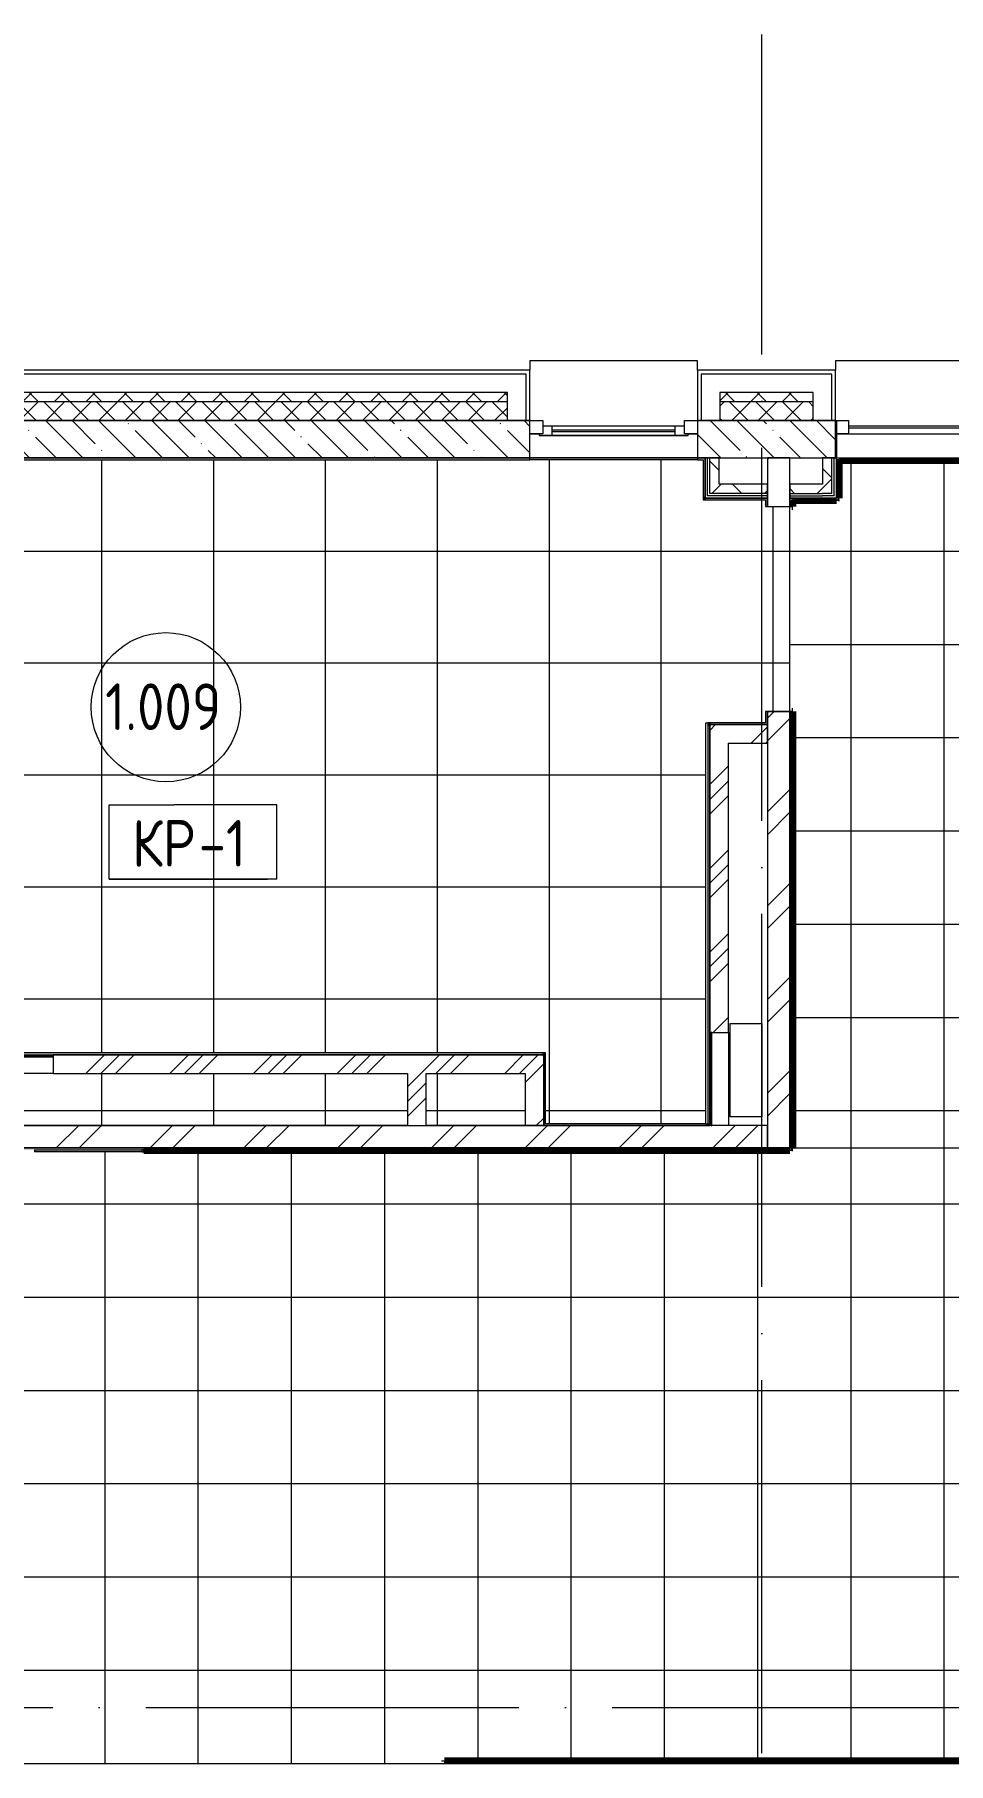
# Model space of a CAD drawing. Header units: millimetres. Extents: x -4370 to 196781, y -4577 to 61202.
# Drawn here: x 18350 to 23250, y 51375 to 60645 of the extents above; entities that cross this region are included whole.
import ezdxf

# ---------------------------------------------------------------- set-up
doc = ezdxf.new("R2010")
doc.units = ezdxf.units.MM
doc.linetypes.add('ADSK_Линия сетки', pattern=[2500, 2000, -250, 0, -250])
for name, color, linetype, lineweight in [('A-AREA-____-IDEN', 2, 'Continuous', 20), ('A-FLOR-____-IDEN', 11, 'Continuous', 20), ('A-FLOR-____-OTLN', 192, 'Continuous', 9), ('A-FLOR-____-PATT', 8, 'Continuous', 9), ('A-GENM-____-MCUT', 13, 'Continuous', 9), ('A-GENM-____-OTLN', 13, 'Continuous', 9), ('A-GLAZ-____-MCUT', 151, 'Continuous', 9), ('A-GLAZ-____-OTLN', 151, 'Continuous', 9), ('A-WALL-____-MCUT', 113, 'Continuous', 9), ('A-WALL-____-PATT', 111, 'Continuous', 9), ('A-WALL-FNSH-MCUT', 113, 'Continuous', 9), ('I-WALL-____-OTLN', 2, 'Continuous', 9), ('S-COLS-____-MCUT', 52, 'Continuous', 9), ('S-COLS-____-OTLN', 52, 'Continuous', 9), ('S-GRID-____-OTLN', 1, 'Continuous', 9)]:
    doc.layers.add(name, color=color, linetype=linetype, lineweight=lineweight)
doc.styles.add('GOST Common_1', font='GOST_Common.ttf', dxfattribs={"width": 0.9, "height": 250})
pattern_1 = [(45, (0, 0), (-224.5064, 224.5064), []), (45, (79.38, 0), (0, 449.0128), []), (45, (-79.38, 0), (0, 449.0128), [])]
pattern_2 = [(45, (0, 0), (-251.4472, 251.4472), []), (45, (0, 381), (-251.4472, 251.4472), [])]
pattern_3 = [(45, (0, 0), (-141.42136, 141.42136), []), (135, (0, 0), (-141.42136, -141.42136), [])]

# ---------------------------------------------------------------- blocks, each defined once
blk = doc.blocks.new('Окно_СКБ_1Ст1 - 120_Окно_СКБ_1Ст_900_ОК3л-29018700-О_АИ_ПП_0_000_Целиком')
at = {"layer": 'A-GLAZ-____-MCUT', "color": 90}
for p, q in [((-450, -195), (-450, -125)), ((-450, -125), (-380, -125)), ((-380, -125), (-380, -195)), ((380, -155), (-380, -155)), ((-380, -155), (-380, -195)), ((-330, -205), (-330, -155)), ((330, -205), (330, -155)), ((380, -195), (380, -125)), ((380, -125), (450, -125)), ((380, -195), (380, -155)), ((450, -125), (450, -195)), ((-380, -195), (-450, -195)), ((-380, -195), (-400, -195)), ((-400, -195), (-400, -205)), ((-400, -205), (400, -205)), ((400, -205), (-400, -205)), ((450, -195), (380, -195)), ((400, -195), (380, -195)), ((400, -205), (400, -195))]:
    blk.add_line(p, q, dxfattribs=at)
at = {"layer": 'A-GLAZ-____-MCUT', "color": 10, "lineweight": 5}
for p, q in [((-330, -175), (330, -175)), ((330, -185), (-330, -185))]:
    blk.add_line(p, q, dxfattribs=at)
at = {"layer": 'A-GLAZ-____-OTLN', "color": 10, "lineweight": 5}
for p, q in [((-450, -195), (-400, -195)), ((400, -195), (450, -195))]:
    blk.add_line(p, q, dxfattribs=at)
blk = doc.blocks.new('Окно_СКБ_1Ст1 - 120_Окно_СКБ_1Ст_1250_ОКп14_E30-37619683-О_АИ_ПП_0_000_Целиком')
at = {"layer": 'A-GLAZ-____-MCUT', "color": 90}
for p, q in [((-625, -195), (-625, -125)), ((-625, -125), (-555, -125)), ((-555, -125), (-555, -195)), ((555, -195), (555, -125)), ((555, -125), (625, -125)), ((625, -125), (625, -195)), ((-555, -195), (-625, -195)), ((625, -195), (555, -195))]:
    blk.add_line(p, q, dxfattribs=at)
at = {"layer": 'A-GLAZ-____-MCUT', "color": 10, "lineweight": 5}
for p, q in [((555, -155), (-555, -155)), ((555, -165), (-555, -165))]:
    blk.add_line(p, q, dxfattribs=at)
at = {"layer": 'A-GLAZ-____-OTLN', "color": 10, "lineweight": 5}
blk.add_line((-625, -195), (625, -195), dxfattribs=at)
blk = doc.blocks.new('WNW_Отлив1 - Отлив_металлический 2-28596055-О_АИ_ПП_0_000_Целиком')
at = {"layer": 'A-GLAZ-____-OTLN', "color": 10, "lineweight": 5}
for p, q in [((450, 320), (-450, 320)), ((-450, 320), (-450, 270)), ((450, 270), (450, 320))]:
    blk.add_line(p, q, dxfattribs=at)
blk = doc.blocks.new('WNW_Отлив1 - Отлив_металлический 2-28598996-О_АИ_ПП_0_000_Целиком')
at = {"layer": 'A-GLAZ-____-OTLN', "color": 10, "lineweight": 5}
for p, q in [((625, 320), (-625, 320)), ((-625, 320), (-625, 270)), ((625, 270), (625, 320))]:
    blk.add_line(p, q, dxfattribs=at)
blk = doc.blocks.new('ASML_АР_Отделка Люка - ВО Отделка люков_Грунтовка 0_Шпатлевка 0_Окраска 0_0-42722003-О_АИ_ПП_0_000_Целиком')
at = {"layer": 'A-GENM-____-MCUT', "color": 130, "lineweight": 25}
for p, q in [((250, 3), (-250, 3)), ((-250, 3), (-250, 0)), ((250, 0), (250, 3)), ((-250, 0), (250, 0))]:
    blk.add_line(p, q, dxfattribs=at)
blk = doc.blocks.new('0083_СОШ675_АР_R22_rvt-1-О_АИ_ПП_0_000_Целиком')
at = {"layer": 'A-WALL-____-PATT', "lineweight": 5}
h = blk.add_hatch(dxfattribs=at)
h.set_pattern_fill('FP_1', color=10, style=0, pattern_type=2)
h.set_pattern_definition([(135, (0, 0), (-84.85281, -84.85281), []), (225, (0, 0), (84.85281, -84.85281), [])])
h.paths.add_polyline_path([(69058, 58675), (69260, 58675), (69260, 58725), (63140.2, 58725), (63140.2, 58675), (67816.1, 58675)])
h.paths.add_polyline_path([(61700.2, 58675), (61700.2, 58725), (61290, 58725), (61290, 58675), (61606.6, 58675)])
h.paths.add_polyline_path([(60150, 58675), (60150, 58725), (52970, 58725), (52970, 58675), (59122.8, 58675)])
h.paths.add_polyline_path([(51480, 58675), (51480, 58725), (51070, 58725), (51070, 58675)])
h.paths.add_polyline_path([(49808.6, 58675), (49930, 58675), (49930, 58725), (48670, 58725), (48670, 58675), (49187.7, 58675)])
h.paths.add_polyline_path([(45630, 58675), (45630, 58725), (44320.2, 58725), (44320.2, 58675), (45462, 58675)])
h.paths.add_polyline_path([(41115.3, 58675), (41280.2, 58675), (41280.2, 58725), (39970, 58725), (39970, 58675), (40494.4, 58675)])
h.paths.add_polyline_path([(35620, 58675), (36930, 58675), (36930, 58725), (35620, 58725)])
h.paths.add_polyline_path([(38070, 58675), (38480, 58675), (38480, 58725), (38070, 58725)])
h.paths.add_polyline_path([(32580, 58675), (32580, 58725), (31270, 58725), (31270, 58675), (31801.1, 58675)])
h.paths.add_polyline_path([(28230, 58675), (28230, 58725), (24015, 58725), (24015, 58675), (28075.4, 58675)])
h.paths.add_polyline_path([(22525, 58675), (22525, 58725), (22025, 58725), (22025, 58675), (22486.8, 58675)])
h.paths.add_polyline_path([(20885, 58675), (20885, 58725), (13340, 58725), (13340, 58675), (19382.1, 58675)])
h = blk.add_hatch(dxfattribs=at)
h.set_pattern_fill('FP_6', color=10, style=0, pattern_type=2)
h.set_pattern_definition([(45, (0, 0), (-70.71068, 70.71068), []), (135, (0, 0), (-70.71068, -70.71068), [])])
h.paths.add_polyline_path([(69260, 58575), (69260, 58675), (63140.2, 58675), (63140.2, 58575), (69058, 58575)])
h.paths.add_polyline_path([(61700.2, 58575), (61700.2, 58675), (61290, 58675), (61290, 58575), (61606.6, 58575)])
h.paths.add_polyline_path([(60150, 58575), (60150, 58675), (52970, 58675), (52970, 58575), (59250, 58575)])
h.paths.add_polyline_path([(51070, 58575), (51480, 58575), (51480, 58675), (51070, 58675)])
h.paths.add_polyline_path([(49808.6, 58575), (49930, 58575), (49930, 58675), (48670, 58675), (48670, 58575), (49650, 58575)])
h.paths.add_polyline_path([(45630, 58575), (45630, 58675), (44320.2, 58675), (44320.2, 58575), (45462, 58575)])
h.paths.add_polyline_path([(40850, 58575), (41280.2, 58575), (41280.2, 58675), (39970, 58675), (39970, 58575), (40494.4, 58575)])
h.paths.add_polyline_path([(38070, 58575), (38480, 58575), (38480, 58675), (38070, 58675)])
h.paths.add_polyline_path([(36350, 58575), (36930, 58575), (36930, 58675), (35620, 58675), (35620, 58575), (36147.7, 58575)])
h.paths.add_polyline_path([(32580, 58575), (32580, 58675), (31270, 58675), (31270, 58575), (31801.1, 58575)])
h.paths.add_polyline_path([(28230, 58575), (28230, 58675), (24015, 58675), (24015, 58575), (28075.4, 58575)])
h.paths.add_polyline_path([(22025, 58575), (22525, 58575), (22525, 58675), (22025, 58675)])
h.paths.add_polyline_path([(20885, 58575), (20885, 58675), (13500, 58675), (13500, 58575), (19382.1, 58575)])
h = blk.add_hatch(dxfattribs=at)
h.set_pattern_fill('FP_3', color=10, style=0, pattern_type=2)
h.set_pattern_definition([(135, (0, 0), (-142.5612, -142.5612), []), (135, (142.56, 0), (-142.5612, -142.5612), [252.016, -50.403, 3.353, -47.05])])
h.paths.add_polyline_path([(21905, 58375.1), (22645, 58375.1), (22645, 58575.1), (21905, 58575.1)])
h.paths.add_polyline_path([(21005, 58375.1), (21005, 58575.1), (13800, 58575.1), (13800, 58375.1), (19382.1, 58375.1)])
h = blk.add_hatch(dxfattribs=at)
h.set_pattern_fill('FP_56', color=252, style=0, pattern_type=2)
h.set_pattern_definition(pattern_3)
h.paths.add_polyline_path([(22020, 58185), (22020, 58375.1), (21970, 58375.1), (21970, 58185)])
h = blk.add_hatch(dxfattribs=at)
h.set_pattern_fill('FP_7', color=10, style=0, pattern_type=2)
h.set_pattern_definition(pattern_2)
h.paths.add_polyline_path([(22400, 54675), (22400, 57015), (22280, 57015), (22280, 54675)])
h.paths.add_polyline_path([(22400, 58115), (22400, 58375.1), (22280, 58375.1), (22280, 58115)])
h = blk.add_hatch(dxfattribs=at)
h.set_pattern_fill('FP_56', color=252, style=0, pattern_type=2)
h.set_pattern_definition(pattern_3)
h.paths.add_polyline_path([(22575, 58185), (22625, 58185), (22625, 58375.1), (22575, 58375.1), (22575, 58235)])
h = blk.add_hatch(dxfattribs=at)
h.set_pattern_fill('FP_56', color=252, style=0, pattern_type=2)
h.set_pattern_definition(pattern_3)
h.paths.add_polyline_path([(22020, 58185), (22280, 58185), (22280, 58235), (22020, 58235)])
h = blk.add_hatch(dxfattribs=at)
h.set_pattern_fill('FP_56', color=252, style=0, pattern_type=2)
h.set_pattern_definition(pattern_3)
h.paths.add_polyline_path([(22400, 58185), (22575, 58185), (22575, 58235), (22400, 58235)])
h = blk.add_hatch(dxfattribs=at)
h.set_pattern_fill('FP_8', color=10, style=0, pattern_type=2)
h.set_pattern_definition(pattern_1)
h.paths.add_polyline_path([(21975, 56845), (22280, 56845), (22280, 56945), (21975, 56945), (21975, 56940), (21970, 56940), (21970, 56845)])
h = blk.add_hatch(dxfattribs=at)
h.set_pattern_fill('FP_8', color=10, style=0, pattern_type=2)
h.set_pattern_definition(pattern_1)
h.paths.add_polyline_path([(21970, 55295), (22070, 55295), (22070, 56845), (21970, 56845), (21970, 55954.9)])
h = blk.add_hatch(dxfattribs=at)
h.set_pattern_fill('FP_8', color=10, style=0, pattern_type=2)
h.set_pattern_definition(pattern_1)
h.paths.add_polyline_path([(20350, 55075), (20980, 55075), (20980, 55175), (18450, 55175), (18450, 55075), (19382.1, 55075)])
h.paths.add_polyline_path([(15930, 55075), (17950, 55075), (17950, 55175), (15930, 55175)])
h = blk.add_hatch(dxfattribs=at)
h.set_pattern_fill('FP_8', color=10, style=0, pattern_type=2)
h.set_pattern_definition(pattern_1)
h.paths.add_polyline_path([(20980, 54795), (21080, 54795), (21080, 55170), (21075, 55170), (21075, 55175), (20980, 55175), (20980, 54799.8)])
h = blk.add_hatch(dxfattribs=at)
h.set_pattern_fill('FP_8', color=10, style=0, pattern_type=2)
h.set_pattern_definition(pattern_1)
h.paths.add_polyline_path([(20450, 54795), (20450, 55075), (20350, 55075), (20350, 54795)])
h = blk.add_hatch(dxfattribs=at)
h.set_pattern_fill('FP_7', color=10, style=0, pattern_type=2)
h.set_pattern_definition(pattern_2)
h.paths.add_polyline_path([(22280, 54675), (22280, 54795), (17950, 54795), (17950, 54675), (21865.9, 54675)])
h.paths.add_polyline_path([(15760, 54675), (17550, 54675), (17550, 54795), (15760, 54795)])
h.paths.add_polyline_path([(14710, 54675), (14710, 54795), (13800, 54795), (13800, 54675), (14414.5, 54675)])
at = {"layer": 'A-FLOR-____-OTLN', "color": 90}
for p, q in [((22080, 54842.7), (22080, 55342.7)), ((22080, 55342.7), (22250, 55342.7)), ((22250, 55342.7), (22250, 54842.7)), ((22250, 54842.7), (22080, 54842.7))]:
    blk.add_line(p, q, dxfattribs=at)
at = {"layer": 'A-WALL-____-MCUT', "color": 10, "lineweight": 5}
for p, q in [((20985, 58825), (13340, 58825)), ((20985, 58575), (20985, 58825)), ((21925, 58825), (21925, 58575)), ((22625, 58825), (21925, 58825)), ((22625, 58575), (22625, 58825)), ((20885, 58725), (13340, 58725)), ((20885, 58675), (20885, 58725)), ((22025, 58725), (22025, 58675)), ((22525, 58725), (22025, 58725)), ((22525, 58675), (22525, 58725)), ((20885, 58675), (13500, 58675)), ((20885, 58575), (20885, 58675)), ((22025, 58675), (22025, 58575)), ((22525, 58675), (22025, 58675)), ((22525, 58575), (22525, 58675)), ((21957.5, 58172.5), (21957.5, 58375.1)), ((22637.5, 58172.5), (22637.5, 58375.1)), ((21970, 58172.5), (21957.5, 58172.5)), ((22020, 58172.5), (21970, 58172.5)), ((22280, 58172.5), (22020, 58172.5)), ((22400, 58172.5), (22575, 58172.5)), ((22625, 58172.5), (22575, 58172.5)), ((22637.5, 58172.5), (22625, 58172.5)), ((20350, 54795), (20450, 54795))]:
    blk.add_line(p, q, dxfattribs=at)
at = {"layer": 'A-WALL-____-MCUT', "color": 50, "lineweight": 13}
for p, q in [((20885, 58575.1), (13800, 58575.1)), ((13800, 58575), (20885, 58575)), ((20985, 58575.1), (20885, 58575.1)), ((20885, 58575), (20985, 58575)), ((21005, 58575.1), (20985, 58575.1)), ((20985, 58575), (21005, 58575)), ((21005, 58375.1), (21005, 58575.1)), ((21905, 58575.1), (21905, 58375.1)), ((21925, 58575.1), (21905, 58575.1)), ((21905, 58575), (21925, 58575)), ((22025, 58575.1), (21925, 58575.1)), ((21925, 58575), (22025, 58575)), ((22525, 58575.1), (22025, 58575.1)), ((22025, 58575), (22525, 58575)), ((22625, 58575.1), (22525, 58575.1)), ((22525, 58575), (22625, 58575)), ((22645, 58575.1), (22625, 58575.1)), ((22625, 58575), (22645, 58575)), ((22645, 58375.1), (22645, 58575.1)), ((16313, 58375.1), (21005, 58375.1)), ((21905, 58375.1), (22645, 58375.1)), ((22020, 58375.1), (21970, 58375.1)), ((21970, 58185), (21970, 58375.1)), ((22020, 58235), (22020, 58375.1)), ((22400, 58375.1), (22280, 58375.1)), ((22280, 58375.1), (22280, 58115)), ((22400, 58115), (22400, 58375.1)), ((22575, 58375.1), (22575, 58235)), ((22625, 58375.1), (22575, 58375.1)), ((22625, 58185), (22625, 58375.1)), ((22280, 58235), (22020, 58235)), ((22280, 58185), (22280, 58235)), ((22575, 58235), (22400, 58235)), ((22400, 58235), (22400, 58185)), ((22020, 58185), (21970, 58185)), ((22280, 58185), (22020, 58185)), ((22400, 58185), (22575, 58185)), ((22625, 58185), (22575, 58185)), ((22280, 58115), (22400, 58115)), ((22400, 57015), (22280, 57015)), ((22280, 57015), (22280, 54675)), ((22400, 54675), (22400, 57015)), ((21970, 56940), (21970, 56845)), ((22280, 56945), (21975, 56945)), ((22280, 56845), (22280, 56945)), ((21970, 56845), (21970, 55295)), ((22070, 55295), (22070, 56845)), ((22070, 56845), (22280, 56845)), ((21970, 55295), (21977, 55295)), ((21980, 55295), (22070, 55295)), ((20980, 55175), (18450, 55175)), ((18450, 55175), (18450, 55168)), ((18450, 55165), (18450, 55075)), ((21075, 55175), (20980, 55175)), ((21080, 54795), (21080, 55170)), ((18450, 55075), (20350, 55075)), ((20350, 55075), (20350, 54795)), ((20450, 55075), (20980, 55075)), ((20450, 54795), (20450, 55075)), ((20980, 55075), (20980, 54795)), ((20350, 54795), (17950, 54795)), ((21977, 54795), (20450, 54795)), ((20980, 54795), (21080, 54795)), ((22280, 54795), (21980, 54795)), ((22280, 54675), (22280, 54795)), ((17950, 54675), (22280, 54675)), ((22280, 54675), (22400, 54675))]:
    blk.add_line(p, q, dxfattribs=at)
at = {"layer": 'A-WALL-FNSH-MCUT', "color": 90}
for p, q in [((21005, 58845), (13330, 58845)), ((21005, 58575), (21005, 58845)), ((22645, 58845), (21905, 58845)), ((21905, 58845), (21905, 58575)), ((22645, 58575), (22645, 58845)), ((21945, 58375.1), (21945, 58165)), ((21957.5, 58375.1), (21945, 58375.1)), ((21970, 58375.1), (21957.5, 58375.1)), ((22637.5, 58375.1), (22625, 58375.1)), ((22650, 58375.1), (22637.5, 58375.1)), ((22650, 58160), (22650, 58375.1)), ((21950, 58160), (21957.5, 58160)), ((21957.5, 58160), (21970, 58160)), ((21970, 58160), (22020, 58160)), ((22020, 58160), (22280, 58160)), ((22280, 58172.5), (22280, 58185)), ((22280, 58160), (22280, 58172.5)), ((22400, 58185), (22400, 58172.5)), ((22400, 58172.5), (22400, 58160)), ((22400, 58160), (22575, 58160)), ((22575, 58160), (22625, 58160)), ((22625, 58160), (22637.5, 58160)), ((22637.5, 58160), (22650, 58160))]:
    blk.add_line(p, q, dxfattribs=at)
at = {"layer": 'I-WALL-____-OTLN', "color": 90}
for p, q in [((22650, 58575), (22650, 58375.1)), ((22650, 58375.1), (22650, 58575)), ((21905, 58375.1), (21005, 58375.1)), ((22070, 55295), (22070, 54795)), ((18450, 55075), (17950, 55075))]:
    blk.add_line(p, q, dxfattribs=at)
at = {"layer": 'A-GENM-____-OTLN', "color": 90, "lineweight": 9, "rotation": 90}
blk.add_blockref('ASML_АР_Отделка Люка - ВО Отделка люков_Грунтовка 0_Шпатлевка 0_Окраска 0_0-42722003-О_АИ_ПП_0_000_Целиком', (21980, 55045), dxfattribs=at)
at = {"layer": 'A-GENM-____-OTLN', "color": 90, "lineweight": 9}
blk.add_blockref('ASML_АР_Отделка Люка - ВО Отделка люков_Грунтовка 0_Шпатлевка 0_Окраска 0_0-42722003-О_АИ_ПП_0_000_Целиком', (18200, 55165), dxfattribs=at)
at = {"layer": 'A-GLAZ-____-OTLN', "color": 90, "lineweight": 9}
for name, p in [('WNW_Отлив1 - Отлив_металлический 2-28596055-О_АИ_ПП_0_000_Целиком', (21455, 58575)), ('WNW_Отлив1 - Отлив_металлический 2-28598996-О_АИ_ПП_0_000_Целиком', (23270, 58575)), ('Окно_СКБ_1Ст1 - 120_Окно_СКБ_1Ст_900_ОК3л-29018700-О_АИ_ПП_0_000_Целиком', (21455, 58700)), ('Окно_СКБ_1Ст1 - 120_Окно_СКБ_1Ст_1250_ОКп14_E30-37619683-О_АИ_ПП_0_000_Целиком', (23270, 58700))]:
    blk.add_blockref(name, p, dxfattribs=at)
blk = doc.blocks.new('BSC_Колонна _Прямоугольная - ПР-1_Профиль торцевой для плитки-3454341-О_АИ_ПП_0_000_Целиком')
at = {"layer": 'S-COLS-____-MCUT'}
for p, q in [((5, 5), (-5, 5)), ((-5, 5), (-5, -5)), ((5, -5), (5, 5)), ((-5, -5), (5, -5))]:
    blk.add_line(p, q, dxfattribs=at)
blk = doc.blocks.new('ADSK_Марка_Перекрытие - Типоразмер_ADSK_Марка-158127-О_АИ_ПП_0_000_Целиком')
at = {"layer": 'A-FLOR-____-IDEN'}
for p, q in [((-4.5, 4), (-1, 4)), ((-4.5, 0), (-4.5, 4)), ((4.5, 4), (-1, 4)), ((4.5, 0), (4.5, 4)), ((4.5, 0), (-4.5, 0)), ((-4.5, 0), (4, 0))]:
    blk.add_line(p, q, dxfattribs=at)
blk = doc.blocks.new('ADSK_Марка_Помещение_ОдноЗначение - Номер-159740-О_АИ_ПП_0_000_Целиком')
at = {"layer": 'A-AREA-____-IDEN'}
blk.add_circle((0, 0), 4, dxfattribs=at)

msp = doc.modelspace()

# ---------------------------------------------------------------- hatches: boundary and pattern name
at = {"layer": 'A-FLOR-____-PATT'}
h = msp.add_hatch(dxfattribs=at)
h.set_pattern_fill('FP_144', color=256, style=0, pattern_type=2)
h.set_pattern_definition([(0, (16227.5, 54875), (0, 500), []), (90, (16227.5, 54875), (-500, 3e-14), [])])
h.paths.add_polyline_path([(29650, 51374.999414), (29650, 51390), (32420, 51390), (32420, 51654.999707), (32435, 51654.999707), (32435, 54404.999707), (32420, 54404.999707), (32420, 54660.000586), (28775, 54660.000586), (28775, 54675), (27275, 54675), (27275, 54660.000586), (24925, 54660.000586), (24925, 54665.000586), (24915, 54665.000586), (24915, 54675), (24910, 54675), (24910, 57090), (24155, 57090), (24155, 57095), (24145, 57095), (24145, 57104.999414), (24140, 57104.999414), (24140, 58360.060839), (22665, 58360.060839), (22665, 58160.000586), (22660, 58160), (22660, 58150.000586), (22650, 58150.000586), (22648.924002, 58145.000586), (22415, 58145.000586), (22415, 58114.999414), (22400, 58114.999414), (22400, 57014.999414), (22415, 57014.999414), (22415, 54675.000586), (22410, 54675), (22410, 54665.000586), (22400, 54665.000586), (22398.870932, 54660.000586), (18935.654499, 54660.000586), (18935.654499, 54655.000586), (18350.293333, 54655.000586), (18350, 54655.000586), (18340, 54655.000586), (18340, 54660.000586), (15760, 54660.000586), (15760, 54795), (14710, 54795), (14710, 54660.000586), (13599.978078, 54660.000586), (13599.497245, 54665.000586), (13589.978078, 54665.000586), (13589.978078, 54675), (13584.978078, 54675), (13584.978078, 54874.516491), (13333.441359, 54874.516491), (13333.441359, 54879.516491), (13323.441359, 54879.516491), (13323.441359, 54889.516491), (13318.441359, 54890.149818), (13318.441359, 55359.999414), (13295, 55359.999414), (13294.498495, 55364.999414), (13290, 55364.999414), (13290, 55574.399414), (9385, 55574.399414), (9385, 55374.999414), (9380, 55374.999414), (9380, 55364.999414), (9311.793471, 55364.999414), (9311.793471, 55060.108738), (9306.793471, 55059.685544), (9306.793471, 55050.108738), (9296.793471, 55050.108738), (9296.793471, 55045.108738), (9115, 55045.108738), (9115, 54675.000586), (9110, 54675), (9110, 54665.000586), (9100, 54665.000586), (9100, 54660.000586), (8700.021922, 54660.000586), (8700.021922, 54875), (7060.021922, 54875), (7060.021922, 54660.000586), (249.978078, 54660.000586), (249.978078, 54325.202623), (244.978078, 54325.202623), (244.978078, 54315.202623), (234.978078, 54315.202623), (234.530064, 54310.202623), (14.978078, 54310.202623), (14.978078, 51715.000586), (224.978078, 51715.000586), (225.016173, 51710.000586), (234.978078, 51710.000586), (234.978078, 51700.000586), (239.978078, 51700.000586), (239.978078, 51390), (299.978078, 51390), (299.981888, 51374.999414), (2799.978078, 51374.999414), (2799.978078, 51390), (14750, 51390), (14750, 51375), (17250, 51375), (17250, 51390), (18048.450354, 51390), (18048.450354, 51375), (20548.450354, 51375), (20548.450354, 51390), (27150, 51390), (27150, 51375), (29649.837356, 51374.999414)])
h.paths.add_polyline_path([(3275, 51374.999414), (3274.9945, 51375), (3237.423903, 51374.999414)])
h.paths.add_polyline_path([(13599.978078, 54675.000586), (13600.037745, 54675.060253), (13599.978078, 54675.048011)])
h = msp.add_hatch(dxfattribs=at)
h.set_pattern_fill('FP_158', color=256, style=0, pattern_type=2)
h.set_pattern_definition([(90, (19310, 56675.06), (-600, 4e-14), []), (180, (19310, 56675.06), (-7e-14, -600), [])])
h.paths.add_polyline_path([(16320, 54795.060839), (17549.978078, 54795.060839), (17549.978078, 55074.999414), (16320, 55075), (16320, 54799.821069)])
h.paths.add_polyline_path([(20980, 54795.060839), (20980, 55075), (20450, 55075), (20450, 54795.060839)])
h.paths.add_polyline_path([(19382.098294, 54795.060839), (20350, 54795.060839), (20350, 55075), (17949.978078, 55074.999414), (17949.978078, 54795.060839)])
h.paths.add_polyline_path([(21950, 54805.000586), (21950, 56955.000586), (22270, 56955.000586), (22270, 57014.999414), (22400, 57015.060253), (22400, 58114.999414), (22270, 58114.999414), (22270, 58150.000586), (21935, 58150.000586), (21935, 58365), (16330, 58364.817286), (16330, 55185.000586), (21090, 55185.000586), (21090, 54805.000586), (21865.894355, 54805.000586)])
h.paths.add_polyline_path([(18130.80619, 56725.116869), (17930.80619, 56725.116869), (17930.80619, 56925.116869), (18130.80619, 56925.116869)])
h.paths.add_polyline_path([(22176.368862, 58235), (22280, 58235), (22280, 58375.060253), (22020, 58375.060253), (22020, 58235)])
at = {"layer": 'A-WALL-____-PATT'}
h = msp.add_hatch(color=7, dxfattribs=at)
h.paths.add_polyline_path([(21935, 58365), (21935, 58375), (21904.978078, 58375), (21904.978078, 58365)])
h.paths.add_polyline_path([(21004.978078, 58365), (21004.978078, 58375), (16330, 58375), (16330, 58365), (19382.098294, 58365)])
for points in [[(21935, 58160.000586), (21940, 58160.000586), (21940, 58165.000586), (21945, 58165.000586), (21945, 58375), (21935, 58375), (21935, 58264.940858)], [(22660, 58150.000586), (22660, 58365.060839), (22650, 58365.060839), (22650, 58150.000586)], [(22270, 58150.000586), (22270, 58160.000586), (21950, 58159.84674), (21950, 58155.000586), (21940, 58155.000586), (21940, 58160.000586), (21935, 58160.000586), (21935, 58150.000586), (22176.368862, 58150.000586)], [(22650, 58150.000586), (22650, 58160.000586), (22410, 58160.000586), (22410, 58150.000586), (22486.84337, 58150.000586)], [(21960, 54805.000586), (21970, 54805.000586), (21969.976636, 56940.000586), (21965, 56940.000586), (21965, 56950.000586), (21970, 56950.000586), (21970, 56955.000586), (21960, 56955.000586), (21960, 55954.860999)], [(22280, 56945.000586), (22280, 56955.000586), (21970, 56955.000586), (21970, 56950.000586), (21975, 56950.000586), (21975, 56945.000586)], [(21090, 55175.000586), (21090, 55185.000586), (16330, 55185.000586), (16330, 55175.000586), (21075, 55175.011112), (21075, 55180.000586), (21085, 55180.000586), (21085, 55175.000586)], [(21080, 54795.000586), (21090, 54795.000586), (21090, 55175.000586), (21085, 55175.000586), (21085, 55170.000586), (21080, 55170.000586), (21080, 54799.821069)], [(21865.894355, 54795.000586), (21970, 54795.000586), (21970, 54805.000586), (21090, 54805.000586), (21090, 54795.000586)]]:
    msp.add_hatch(color=7, dxfattribs=at).paths.add_polyline_path(points)
h = msp.add_hatch(color=7, dxfattribs=at)
h.paths.add_polyline_path([(22280, 56955.000586), (22280, 57014.999414), (22270, 57014.999414), (22270, 56955.000586)])
h.paths.add_polyline_path([(22270, 58114.999414), (22280, 58114.999414), (22280, 58160.000586), (22270, 58160.000586), (22270, 58150.000586)])
h = msp.add_hatch(color=7, dxfattribs=at)
h.paths.add_polyline_path([(22400, 54665.000586), (22410, 54665.000586), (22410, 57014.999414), (22400, 57014.999414), (22400, 54675.000586)])
h.paths.add_polyline_path([(22400, 58114.999414), (22410, 58114.999414), (22410, 58160.000586), (22400, 58160.000586)])
h = msp.add_hatch(color=7, dxfattribs=at)
h.paths.add_polyline_path([(22400, 54665.000586), (22400, 54675.000586), (15760, 54675.000586), (15760, 54665.000586), (21865.894355, 54665.000586)])
h.paths.add_polyline_path([(14414.506174, 54665.000586), (14710, 54665.000586), (14710, 54675.000586), (13599.978078, 54675.000586), (13599.978078, 54665.000586)])
h = msp.add_hatch(color=7, dxfattribs=at)
h.paths.add_polyline_path([(31801.078596, 51375), (32435, 51375), (32435, 51385), (29650, 51385), (29650, 51375), (30559.180566, 51375)])
h.paths.add_polyline_path([(26833.486475, 51375), (27150, 51375), (27150, 51385), (20548.450354, 51385), (20548.450354, 51375), (25591.588445, 51375)])
h.paths.add_polyline_path([(18048.450354, 51375), (18048.450354, 51385), (17250, 51385), (17250, 51375)])
h.paths.add_polyline_path([(14414.506174, 51375), (14750, 51375), (14750, 51385), (2799.978078, 51385), (2799.978078, 51375), (13172.608144, 51375)])
h.paths.add_polyline_path([(299.978078, 51375), (299.978078, 51385), (224.978078, 51385), (224.978078, 51375)])

# ---------------------------------------------------------------- linework, layer by layer
at = {"layer": 'A-FLOR-____-OTLN'}
for p, q in [((22400, 57014.999414), (22400, 58114.999414)), ((22280, 57015.060253), (22400, 57015.060253)), ((17949.978078, 54795.060839), (20350, 54795.060839)), ((20450, 54795.060839), (20980, 54795.060839))]:
    msp.add_line(p, q, dxfattribs=at)
at = {"layer": 'A-WALL-____-MCUT', "color": 7}
for p, q in [((22650, 58365.060839), (22650, 58160.000586)), ((22660, 58365.060839), (22650, 58365.060839)), ((22660, 58150.000586), (22660, 58365.060839)), ((22400, 58160.000586), (22400, 58114.999414)), ((22650, 58160.000586), (22400, 58160.000586)), ((22410, 58114.999414), (22410, 58150.000586)), ((22410, 58150.000586), (22660, 58150.000586)), ((22400, 58114.999414), (22410, 58114.999414)), ((22410, 57014.999414), (22400, 57014.999414)), ((22400, 57014.999414), (22400, 54675.000586)), ((22410, 54665.000586), (22410, 57014.999414)), ((22400, 54675.000586), (15760, 54675.000586)), ((18350, 54665.000586), (18925.654499, 54665.000586)), ((18935.654499, 54665.000586), (22410, 54665.000586)), ((27150, 51385), (20548.450354, 51385)), ((20548.450354, 51385), (20548.450354, 51375)), ((20548.450354, 51375), (27150, 51375))]:
    msp.add_line(p, q, dxfattribs=at)
at = {"layer": 'A-WALL-____-MCUT'}
for p, q in [((21970, 56955.000586), (21970, 56950.000586)), ((21960, 54805.000586), (21970, 54805.000586))]:
    msp.add_line(p, q, dxfattribs=at)
at = {"layer": 'A-WALL-FNSH-MCUT', "color": 7}
for p, q in [((21004.978078, 58375), (16320, 58375)), ((16330, 58365), (21004.978078, 58365)), ((21004.978078, 58365), (21004.978078, 58375)), ((21945, 58375), (21904.978078, 58375)), ((21904.978078, 58375), (21904.978078, 58365)), ((21904.978078, 58365), (21935, 58365)), ((21935, 58365), (21935, 58150.000586)), ((21945, 58165.000586), (21945, 58375)), ((21935, 58150.000586), (22270, 58150.000586)), ((22280, 58160.000586), (21950, 58160.000586)), ((22270, 58150.000586), (22270, 58114.999414)), ((22280, 58114.999414), (22280, 58160.000586)), ((22270, 58114.999414), (22280, 58114.999414)), ((22280, 57014.999414), (22270, 57014.999414)), ((22270, 57014.999414), (22270, 56955.000586)), ((22280, 56945.000586), (22280, 57014.999414)), ((22270, 56955.000586), (21960, 56955.000586)), ((21970, 54795.000586), (21970, 56940.000586)), ((21975, 56945.000586), (22280, 56945.000586)), ((16320, 55175.000586), (21075, 55175.000586)), ((21090, 55185.000586), (16330, 55185.000586)), ((21080, 55170.000586), (21080, 54795.000586)), ((21090, 54805.000586), (21090, 55185.000586)), ((21080, 54795.000586), (21970, 54795.000586)), ((21950, 54805.000586), (21090, 54805.000586))]:
    msp.add_line(p, q, dxfattribs=at)
at = {"layer": 'I-WALL-____-OTLN'}
for p, q in [((21004.978078, 58375), (21904.978078, 58375)), ((21904.978078, 58365), (21004.978078, 58365)), ((22650, 58375.060839), (23895, 58375.060839)), ((23895, 58365.060839), (22660, 58365.060839)), ((21950, 54805.000586), (21950, 56955.000586)), ((21950, 56955.000586), (21960, 56955.000586)), ((21960, 56955.000586), (21960, 54805.000586)), ((21950, 54805.000586), (21960, 54805.000586)), ((18350.293333, 54665.000586), (18350.293333, 54655.000586)), ((18925.654499, 54655.000586), (18350.293333, 54655.000586))]:
    msp.add_line(p, q, dxfattribs=at)
at = {"layer": 'I-WALL-____-OTLN', "color": 5, "lineweight": 90}
for p, q in [((24140, 58360.060839), (22665, 58360.060839)), ((22665, 58360.060839), (22665, 58160.000586)), ((22415, 58145.000586), (22415, 58114.999414)), ((22650, 58145.000586), (22415, 58145.000586)), ((22650, 58145.000586), (22650, 58150.000586)), ((22660, 58160.000586), (22665, 58160.000586)), ((22410, 58114.999414), (22415, 58114.999414)), ((22415, 57014.999414), (22410, 57014.999414)), ((22415, 57014.999414), (22415, 54675.000586)), ((22400, 54660.000586), (18935.654499, 54660.000586)), ((22400, 54660.000586), (22400, 54665.000586)), ((22410, 54675.000586), (22415, 54675.000586)), ((20548.450354, 51390), (27150, 51390)), ((20548.450354, 51390), (20548.450354, 51385))]:
    msp.add_line(p, q, dxfattribs=at)
at = {"layer": 'S-GRID-____-OTLN', "linetype": 'ADSK_Линия сетки'}
for p, q in [((22250, -3572.657751), (22250, 60644.999414)), ((-3553.763124, 58375.000586), (155078.554077, 58375.000586)), ((-3569.551216, 54675.000586), (156348.554077, 54675.000586)), ((-3553.763124, 51675.000586), (156348.554077, 51675.000586))]:
    msp.add_line(p, q, dxfattribs=at)

# ---------------------------------------------------------------- block references
at = {"lineweight": 5}
msp.add_blockref('0083_СОШ675_АР_R22_rvt-1-О_АИ_ПП_0_000_Целиком', (0, 0), dxfattribs=at)
at = {"layer": 'A-AREA-____-IDEN', "xscale": 99.99999999999993, "yscale": 99.99999999999993, "zscale": 99.99999999999993}
msp.add_blockref('ADSK_Марка_Помещение_ОдноЗначение - Номер-159740-О_АИ_ПП_0_000_Целиком', (19053.891647, 57038.253029), dxfattribs=at)
at = {"layer": 'A-FLOR-____-IDEN', "xscale": 99.99999999999993, "yscale": 99.99999999999993, "zscale": 99.99999999999993}
msp.add_blockref('ADSK_Марка_Перекрытие - Типоразмер_ADSK_Марка-158127-О_АИ_ПП_0_000_Целиком', (19199.058353, 56115.647408), dxfattribs=at)
at = {"layer": 'S-COLS-____-OTLN'}
for p in [(21945, 58160.000586), (21970, 56945.000586), (21080, 55175.000586), (18930.654499, 54660.000586)]:
    msp.add_blockref('BSC_Колонна _Прямоугольная - ПР-1_Профиль торцевой для плитки-3454341-О_АИ_ПП_0_000_Целиком', p, dxfattribs=at)

# ---------------------------------------------------------------- texts
at = {"layer": 'A-AREA-____-IDEN', "lineweight": 9, "insert": (18728.534389, 57165.9781), "char_height": 250, "width": 800.8858125, "attachment_point": 1, "style": 'GOST Common_1'}
msp.add_mtext('1.009', dxfattribs=at)
at = {"layer": 'A-FLOR-____-IDEN', "lineweight": 9, "char_height": 250, "attachment_point": 1, "style": 'GOST Common_1'}
for s, insert, width in [('КР', (18872.977507, 56433.484982), 432.91125), ('-1', (19230.165007, 56433.484982), 331.898625)]:
    msp.add_mtext(s, dxfattribs=dict(at, insert=insert, width=width))

doc.saveas('drawing.dxf')
